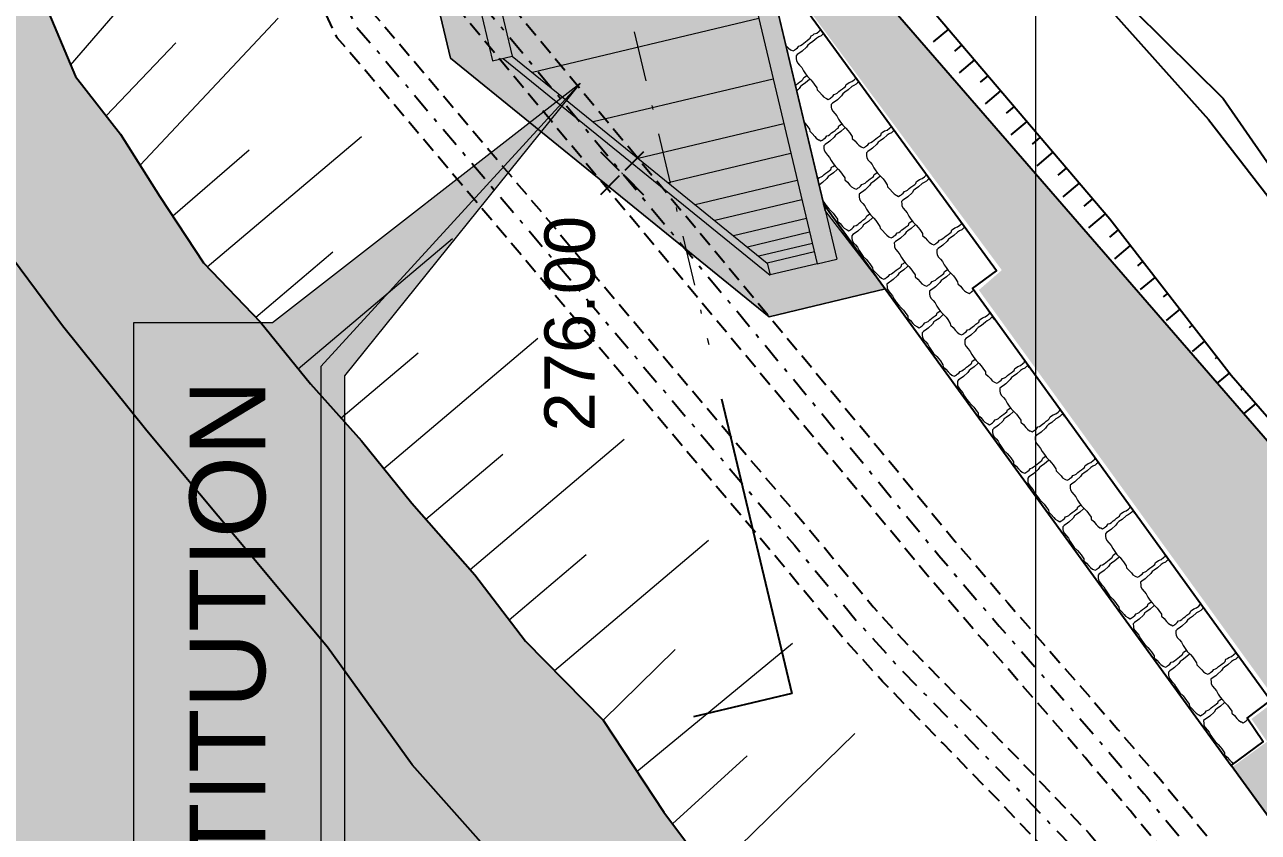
# Model space of a CAD drawing. Extents: x 62300 to 62842, y 108162 to 108787.
# Drawn here: x 62474.95 to 62505.52, y 108505.99 to 108525.99 of the extents above; entities that cross this region are included whole.
import ezdxf
from ezdxf.enums import TextEntityAlignment as Align

# ---------------------------------------------------------------- set-up
doc = ezdxf.new("R2010")
doc.units = 0
doc.header["$LTSCALE"] = 0.999985
doc.header["$MEASUREMENT"] = 0
for name, pattern in [('NASCOSTA', [9.525, 6.35, -3.175]), ('TRATTEGGIATA2', [0.375, 0.25, -0.125]), ('TRATTOPUNTO2', [0.5, 0.25, -0.125, 0, -0.125])]:
    doc.linetypes.add(name, pattern=pattern)
for name, color, linetype in [('-GZ-Bord route', 7, 'Continuous'), ('colore lago', 131, 'Continuous'), ('Conduite 1000', 170, 'Continuous'), ('coordinate', 2, 'Continuous'), ('curve livello 1m', 2, 'Continuous'), ('Limite fiume', 6, 'Continuous'), ('LIN010CO', 2, 'Continuous'), ('LIN010TR', 2, 'NASCOSTA'), ('LIN018CO', 6, 'Continuous'), ('LIN025CO', 7, 'Continuous'), ('LIN035CO', 1, 'Continuous'), ('LIN07CO', 4, 'Continuous'), ('LINCOLO-ROSSO-025', 10, 'Continuous'), ('Per+Mod Surf', 7, 'Continuous'), ('TalusHautBas', 7, 'Continuous'), ('TEXT035', 1, 'Continuous'), ('TEXT050', 3, 'Continuous'), ('TRATTCOLO-32', 255, 'Continuous')]:
    doc.layers.add(name, color=color, linetype=linetype)
doc.layers.add('0_Hatch', color=2, linetype='Continuous', lineweight=9)
doc.layers.add('Colori bordi', color=5, linetype='Continuous', plot=False)
doc.styles.add('ARIAL', font='arial.ttf')

# ---------------------------------------------------------------- blocks, each defined once
blk = doc.blocks.new('quote')
at = {"layer": 'LIN018CO'}
for p, q in [((0.0007, 0.0007), (-0.0007, -0.0007)), ((0.0007, -0.0007), (-0.0007, 0.0007))]:
    blk.add_line(p, q, dxfattribs=at)
at = {"layer": 'LIN035CO'}
for p, q in [((-0.0133, 0.0133), (-0.1061, 0.1061)), ((0.1061, 0.1061), (0.0133, 0.0133)), ((-0.0133, -0.0133), (-0.1061, -0.1061)), ((0.1061, -0.1061), (0.0133, -0.0133))]:
    blk.add_line(p, q, dxfattribs=at)
at = {"layer": 'TEXT035', "style": 'ARIAL'}
blk.add_attdef('VALORE', text='', height=0.25, dxfattribs=at).set_placement((0, 0.3299), align=Align.CENTER)
blk = doc.blocks.new('SEZ2')
at = {"layer": 'LIN07CO'}
for p, q in [((0, 0), (0, -1.5)), ((0, -1.5), (-0.5, -1.5))]:
    blk.add_line(p, q, dxfattribs=at)
at = {"layer": 'TEXT050', "style": 'ARIAL'}
blk.add_attdef('NOME_SEZIONE', text='', height=0.4, dxfattribs=at).set_placement((-0.25, -1.162), align=Align.MIDDLE)
blk = doc.blocks.new('CONTORNO')
at = {"layer": 'Colori bordi', "lineweight": 0, "ltscale": 2, "flags": 128}
blk.add_lwpolyline([(18.407, -96.98), (19.153, -100.108), (27.051, -106.511), (29.932, -105.824), (28.44, -103.877), (26.165, -94.334)], dxfattribs=at)

msp = doc.modelspace()

# ---------------------------------------------------------------- hatches: boundary and pattern name
at = {"layer": '0_Hatch'}
h = msp.add_hatch(color=23, dxfattribs=at)
h.dxf.hatch_style = 1
h.paths.add_polyline_path([(62483.297, 108515.684), (62482.032, 108517.097), (62480.797, 108518.624), (62479.381, 108520.094), (62478.303, 108521.736), (62477.321, 108523.279), (62476.207, 108524.706), (62475.417, 108526.585), (62474.691, 108527.672), (62474.199, 108528.908), (62472.861, 108530.056), (62471.982, 108530.92), (62470.881, 108534.491), (62470.759, 108537.242), (62470.68, 108538.889), (62471.308, 108540.459), (62471.782, 108541.391), (62472.496, 108542.964), (62471.397, 108544.28), (62471.521, 108544.381), (62471.307, 108544.63), (62468.158, 108548.302), (62467.459, 108547.562), (62466.818, 108546.48), (62466.033, 108544.564), (62465.943, 108542.034), (62464.463, 108541.58), (62464.922, 108540.056), (62465.635, 108538.368), (62466.526, 108536.084), (62467.294, 108533.586), (62467.904, 108531.734), (62468.335, 108529.356), (62469.135, 108527.456), (62470.188, 108525.91), (62471.267, 108524.698), (62472.873, 108522.774), (62474.189, 108520.808), (62475.889, 108518.535), (62477.975, 108515.927), (62480.167, 108513.315), (62482.457, 108510.57), (62484.555, 108507.662), (62486.92, 108504.999), (62489.135, 108502.419), (62490.622, 108500.479), (62491.827, 108498.973), (62493.129, 108497.806), (62494.48, 108496.495), (62496.19, 108495.56), (62497.731, 108495.16), (62499.247, 108494.765), (62500.926, 108494.352), (62502.672, 108493.881), (62504.595, 108493.435), (62506.229, 108492.99), (62508.5, 108492.315), (62510.226, 108491.698), (62512.018, 108490.794), (62513.477, 108490.005), (62515.152, 108489.294), (62513.59, 108490.987), (62513.852, 108495.246), (62509.551, 108501.17), (62508.982, 108501.068), (62506.616, 108500.849), (62505.254, 108500.524), (62503.455, 108500.237), (62501.638, 108500.05), (62499.811, 108499.923), (62498.418, 108499.75), (62497.259, 108500.191), (62496.031, 108500.762), (62495.132, 108501.512), (62493.506, 108503.289), (62492.119, 108504.715), (62490.787, 108506.486), (62489.29, 108508.763), (62487.365, 108510.725), (62486.104, 108512.363), (62484.545, 108514.141)])
at = {"layer": 'colore lago', "linetype": 'Continuous', "lineweight": 0}
msp.add_hatch(color=256, dxfattribs=at).paths.add_polyline_path([(62547.915, 108426.777), (62544.897, 108437.007), (62544.493, 108444.651), (62545.356, 108452.699), (62543.608, 108459.606), (62537.06, 108468.431), (62530.397, 108473.862), (62527.61, 108478.063), (62523.513, 108483.362), (62517.305, 108489.509), (62515.162, 108489.283), (62513.477, 108490.005), (62512.018, 108490.794), (62510.226, 108491.698), (62508.5, 108492.315), (62506.793, 108492.848), (62506.229, 108492.99), (62504.595, 108493.435), (62502.672, 108493.881), (62500.915, 108494.258), (62499.247, 108494.765), (62497.742, 108495.099), (62496.19, 108495.56), (62494.48, 108496.495), (62493.129, 108497.806), (62491.827, 108498.973), (62490.622, 108500.479), (62489.135, 108502.419), (62486.92, 108504.999), (62484.555, 108507.662), (62482.457, 108510.57), (62480.167, 108513.315), (62477.975, 108515.927), (62475.889, 108518.535), (62474.189, 108520.808), (62472.873, 108522.774), (62471.267, 108524.698), (62470.188, 108525.91), (62469.135, 108527.456), (62468.335, 108529.356), (62467.904, 108531.734), (62466.526, 108536.084), (62465.635, 108538.368), (62464.922, 108540.056), (62464.463, 108541.58), (62465.943, 108542.034), (62466.033, 108544.564), (62466.818, 108546.48), (62467.459, 108547.562), (62468.158, 108548.302), (62466.582, 108550.14), (62461.323, 108555.669), (62452.234, 108564.908), (62445.975, 108571.355), (62438.597, 108578.993), (62431.968, 108586.051), (62422.759, 108596.383), (62419.614, 108600.43), (62408.579, 108615.912), (62402.883, 108625.049), (62402.43, 108624.768), (62397.589, 108621.762), (62392.271, 108618.46), (62379.582, 108610.581), (62385.62, 108600.92), (62400.115, 108577.726), (62397.691, 108576.2), (62399.555, 108573.013), (62400.542, 108570.997), (62402.182, 108566.645), (62403.779, 108562.376), (62405.518, 108558.228), (62408.196, 108552.888), (62411.192, 108547.807), (62415.156, 108541.54), (62417.677, 108537.481), (62418.985, 108535.375), (62423.804, 108527.74), (62427.401, 108522.066), (62428.917, 108522.33), (62431.999, 108520.483), (62435.209, 108517.103), (62435.248, 108508.375), (62442.532, 108497.745), (62448.327, 108490.271), (62457.902, 108478.106), (62469.007, 108462.331), (62468.89, 108461.981), (62477.152, 108449.843), (62486.864, 108436.011), (62496.889, 108418.536), (62504.8, 108403.974), (62555.468, 108403.974), (62553.625, 108410.285), (62549.503, 108421.578)])
at = {"layer": 'LIN010CO', "linetype": 'Continuous', "lineweight": 0}
h = msp.add_hatch(dxfattribs=at)
h.set_pattern_fill('DOTS', color=256, scale=5, angle=-45, style=0)
h.set_pattern_definition([(225, (0, 0), (0.11048543456, -0.3314563037), [0, -0.3125])])
h.paths.add_polyline_path([(62516.382, 108503.578), (62515.501, 108504.638), (62513.262, 108507.318), (62513.187, 108507.255), (62507.737, 108513.778), (62507.543, 108513.616), (62492.516, 108530.933), (62493.514, 108526.744), (62493.894, 108527.02), (62499.167, 108519.911), (62498.597, 108519.418), (62505.963, 108509.256), (62505.354, 108508.795), (62505.742, 108508.232), (62504.878, 108507.605), (62513.852, 108495.246), (62524.201, 108493.33), (62523.716, 108493.899), (62524.257, 108494.358), (62522.852, 108496.004), (62519.224, 108500.182), (62516.063, 108503.311)])
at = {"layer": 'LIN018CO', "linetype": 'Continuous', "lineweight": 0}
msp.add_hatch(color=256, dxfattribs=at).paths.add_polyline_path([(62482.873, 108517.297), (62488.719, 108524.541), (62482.291, 108517.523), (62482.291, 108479.998), (62478.238, 108479.998), (62478.238, 108479.416), (62482.873, 108479.416)])
at = {"layer": 'LINCOLO-ROSSO-025', "linetype": 'Continuous', "lineweight": 0}
msp.add_hatch(color=256, dxfattribs=at).paths.add_polyline_path([(62469.347, 108625.982), (62463.354, 108624.554), (62482.936, 108542.4), (62482.217, 108543.261), (62485.62, 108528.981), (62484.758, 108528.288), (62485.503, 108525.16), (62493.401, 108518.757), (62496.282, 108519.444), (62494.79, 108521.391), (62492.516, 108530.934), (62491.797, 108531.794)])
at = {"layer": 'TRATTCOLO-32', "linetype": 'Continuous', "lineweight": 0}
msp.add_hatch(color=256, dxfattribs=at).paths.add_polyline_path([(62477.656, 108479.998), (62482.291, 108479.998), (62482.291, 108517.523), (62488.719, 108524.541), (62481.096, 108518.61), (62477.656, 108518.61)])

# ---------------------------------------------------------------- linework, layer by layer
at = {"layer": '-GZ-Bord route', "flags": 128}
for points in [[(62508.826, 108512.738), (62504.852, 108517.301), (62501.841, 108521.172), (62498.155, 108525.51), (62495.275, 108528.894)], [(62500.796, 108527.552), (62504.292, 108523.638), (62507.567, 108519.403)]]:
    msp.add_lwpolyline(points, dxfattribs=at)
at = {"layer": 'Colori bordi', "linetype": 'Continuous', "lineweight": 0, "flags": 128}
msp.add_lwpolyline([(62513.852, 108495.246), (62504.852, 108507.641), (62496.282, 108519.444), (62493.401, 108518.757), (62485.503, 108525.16), (62484.758, 108528.288)], dxfattribs=at)
at = {"layer": 'Conduite 1000', "linetype": 'TRATTEGGIATA2', "ltscale": 1.5, "flags": 128}
for points, elevation in [([(62462.951, 108569.266), (62468.482, 108563.313), (62474.066, 108557.787), (62475.014, 108556.513), (62475.806, 108554.754), (62477.042, 108551.158), (62484.673, 108530.139), (62485.796, 108527.96), (62486.539, 108527.03), (62496.147, 108515.461), (62498.015, 108513.188), (62499.314, 108511.67), (62499.508, 108511.447), (62501.86, 108508.75), (62502.044, 108508.532), (62503.096, 108507.296), (62503.169, 108507.21), (62506.669, 108502.962), (62510.917, 108497.796), (62515.172, 108492.623), (62520.198, 108486.553), (62525.225, 108480.482), (62530.361, 108474.313), (62535.499, 108468.144), (62540.212, 108462.497), (62544.926, 108456.851), (62565.713, 108432.084), (62567.128, 108430.36), (62568.411, 108428.898), (62569.163, 108427.961), (62570.114, 108426.834), (62570.457, 108426.45), (62575.082, 108420.662), (62582.399, 108411.97), (62582.754, 108410.872), (62581.736, 108410.542), (62581.445, 108411.441), (62574.254, 108419.984), (62569.64, 108425.759), (62569.306, 108426.133), (62568.337, 108427.281), (62567.592, 108428.209), (62566.312, 108429.667), (62564.89, 108431.401), (62544.106, 108456.164), (62539.391, 108461.812), (62534.677, 108467.459), (62529.539, 108473.629), (62524.402, 108479.799), (62519.374, 108485.87), (62514.347, 108491.942), (62510.09, 108497.117), (62505.844, 108502.281), (62502.347, 108506.525), (62502.28, 108506.604), (62501.229, 108507.839), (62501.048, 108508.052), (62498.701, 108510.744), (62498.504, 108510.971), (62497.195, 108512.501), (62495.322, 108514.78), (62485.71, 108526.354), (62484.894, 108527.375), (62483.691, 108529.709), (62476.034, 108550.802), (62474.81, 108554.36), (62474.086, 108555.967), (62473.256, 108557.084), (62467.714, 108562.568), (62462.167, 108568.537)], 279.04), ([(62463.405, 108565.574), (62465.133, 108563.791), (62469.02, 108559.793), (62472.915, 108555.789), (62473.768, 108554.683), (62474.27, 108553.501), (62475.053, 108551.212), (62475.959, 108548.424), (62476.864, 108545.64), (62482.403, 108528.776), (62483.598, 108526.257), (62484.158, 108525.609), (62494.437, 108513.44), (62495.976, 108511.575), (62496.99, 108510.456), (62498.469, 108508.942), (62499.969, 108507.403), (62500.142, 108507.214), (62501.341, 108505.952), (62503.051, 108503.871), (62504.767, 108501.782), (62509.889, 108495.622), (62515.014, 108489.461), (62518.195, 108485.622), (62525.264, 108477.098), (62530.391, 108470.978), (62534.032, 108466.633), (62535.529, 108464.845), (62535.642, 108464.708), (62536.737, 108463.404), (62545.242, 108453.253), (62545.418, 108453.044), (62561.204, 108434.247), (62563.166, 108431.887), (62565.561, 108428.98), (62566.396, 108428.011), (62567.418, 108426.731), (62568.805, 108425.067), (62572.623, 108420.422), (62576.608, 108415.646), (62580.658, 108410.792), (62581.152, 108409.337), (62580.139, 108408.993), (62579.709, 108410.26), (62575.787, 108414.96), (62571.799, 108419.739), (62567.981, 108424.384), (62566.589, 108426.054), (62565.572, 108427.328), (62564.743, 108428.291), (62562.342, 108431.205), (62560.383, 108433.561), (62544.599, 108452.356), (62544.422, 108452.566), (62535.917, 108462.716), (62534.82, 108464.023), (62534.706, 108464.161), (62533.211, 108465.946), (62529.571, 108470.291), (62524.442, 108476.413), (62517.372, 108484.939), (62514.19, 108488.777), (62509.066, 108494.938), (62503.943, 108501.1), (62502.224, 108503.191), (62500.538, 108505.243), (62499.359, 108506.485), (62499.192, 108506.668), (62497.703, 108508.194), (62496.211, 108509.723), (62495.167, 108510.875), (62493.616, 108512.754), (62483.344, 108524.914), (62482.694, 108525.668), (62481.407, 108528.378), (62475.846, 108545.308), (62474.941, 108548.093), (62474.037, 108550.874), (62473.27, 108553.119), (62472.836, 108554.139), (62472.105, 108555.087), (62468.252, 108559.048), (62464.365, 108563.045), (62462.637, 108564.829)], 277.833)]:
    msp.add_lwpolyline(points, close=True, dxfattribs=dict(at, elevation=elevation))
at = {"layer": 'Conduite 1000', "linetype": 'TRATTOPUNTO2', "ltscale": 2, "flags": 128}
for points, elevation in [([(62462.559, 108568.901), (62468.098, 108562.94), (62473.661, 108557.435), (62474.55, 108556.24), (62475.308, 108554.557), (62476.538, 108550.98), (62484.182, 108529.924), (62485.345, 108527.667), (62486.124, 108526.692), (62495.734, 108515.121), (62497.605, 108512.844), (62498.909, 108511.32), (62499.105, 108511.096), (62501.454, 108508.401), (62501.636, 108508.186), (62502.688, 108506.95), (62502.758, 108506.868), (62506.256, 108502.622), (62510.504, 108497.456), (62514.759, 108492.282), (62519.786, 108486.211), (62524.813, 108480.14), (62529.95, 108473.971), (62535.088, 108467.802), (62539.801, 108462.154), (62544.516, 108456.507), (62565.301, 108431.742), (62566.72, 108430.013), (62568.001, 108428.553), (62568.75, 108427.621), (62569.71, 108426.484), (62570.049, 108426.105), (62574.668, 108420.323), (62581.922, 108411.705), (62582.245, 108410.707)], 279.04), ([(62463.021, 108565.201), (62464.749, 108563.418), (62468.636, 108559.42), (62472.51, 108555.438), (62473.302, 108554.411), (62473.77, 108553.31), (62474.545, 108551.043), (62475.45, 108548.258), (62476.355, 108545.474), (62481.905, 108528.577), (62483.146, 108525.962), (62483.751, 108525.261), (62494.026, 108513.097), (62495.571, 108511.225), (62496.601, 108510.09), (62498.086, 108508.568), (62499.58, 108507.036), (62499.751, 108506.85), (62500.939, 108505.597), (62502.637, 108503.531), (62504.355, 108501.441), (62509.478, 108495.28), (62514.602, 108489.119), (62517.784, 108485.281), (62524.853, 108476.755), (62529.981, 108470.634), (62533.622, 108466.289), (62535.117, 108464.503), (62535.231, 108464.366), (62536.327, 108463.06), (62544.832, 108452.909), (62545.008, 108452.7), (62560.794, 108433.904), (62562.754, 108431.546), (62565.152, 108428.636), (62565.984, 108427.67), (62567.003, 108426.392), (62568.393, 108424.725), (62572.211, 108420.08), (62576.198, 108415.303), (62580.184, 108410.526), (62580.646, 108409.165)], 277.833)]:
    msp.add_lwpolyline(points, dxfattribs=dict(at, elevation=elevation))
at = {"layer": 'coordinate', "linetype": 'Continuous', "lineweight": 0}
msp.add_line((62500, 108694.377), (62500, 108403.974), dxfattribs=at)
at = {"layer": 'curve livello 1m', "linetype": 'Continuous', "lineweight": 0, "flags": 128}
for points in [[(62476.087, 108524.991), (62479.356, 108528.774)], [(62477.812, 108522.508), (62481.234, 108526.153)], [(62476.968, 108523.731), (62478.695, 108525.539)], [(62479.477, 108519.994), (62483.297, 108523.221)], [(62478.62, 108521.254), (62480.512, 108522.888)], [(62481.732, 108517.468), (62485.552, 108520.695)], [(62480.677, 108518.748), (62482.587, 108520.362)], [(62483.852, 108514.997), (62487.672, 108518.223)], [(62482.79, 108516.249), (62484.7, 108517.863)], [(62485.989, 108512.494), (62489.809, 108515.721)], [(62484.893, 108513.743), (62486.803, 108515.357)], [(62488.081, 108509.995), (62491.901, 108513.222)], [(62486.958, 108511.254), (62488.868, 108512.867)], [(62490.125, 108507.494), (62493.981, 108510.676)], [(62489.29, 108508.763), (62491.075, 108510.514)], [(62491.946, 108504.946), (62495.523, 108508.439)], [(62491.003, 108506.2), (62492.855, 108507.879)]]:
    msp.add_lwpolyline(points, dxfattribs=at)
at = {"layer": 'Limite fiume', "linetype": 'Continuous'}
msp.add_line((62494.752, 108521.551), (62504.852, 108507.641), dxfattribs=at)
at = {"layer": 'Limite fiume', "linetype": 'Continuous', "flags": 128}
msp.add_lwpolyline([(62504.852, 108507.641), (62505.646, 108508.229), (62505.251, 108508.812), (62505.83, 108509.251), (62498.441, 108519.457), (62499.034, 108519.89), (62493.887, 108526.95), (62493.528, 108526.685), (62492.516, 108530.933), (62507.543, 108513.616), (62507.737, 108513.778), (62513.187, 108507.255), (62513.262, 108507.318), (62516.382, 108503.578), (62516.063, 108503.311), (62524.255, 108494.36), (62523.716, 108493.899), (62524.201, 108493.33), (62513.852, 108495.246)], close=True, dxfattribs=at)
at = {"layer": 'LIN010CO', "linetype": 'Continuous', "lineweight": 0}
for p, q in [((62493.144, 108526.14), (62487.532, 108524.803)), ((62487.034, 108525.207), (62493.355, 108520.082)), ((62493.501, 108524.643), (62489.041, 108523.58)), ((62493.765, 108523.536), (62490.156, 108522.676)), ((62493.941, 108522.797), (62490.901, 108522.072)), ((62494.099, 108522.134), (62491.568, 108521.531)), ((62494.214, 108521.65), (62492.055, 108521.136)), ((62494.324, 108521.192), (62492.517, 108520.762)), ((62494.405, 108520.849), (62492.862, 108520.481)), ((62494.472, 108520.571), (62493.142, 108520.254)), ((62494.522, 108520.361), (62493.355, 108520.082)), ((62493.355, 108520.082), (62493.424, 108519.791))]:
    msp.add_line(p, q, dxfattribs=at)
at = {"layer": 'LIN010CO', "linetype": 'Continuous', "lineweight": 0, "flags": 128}
for points in [[(62493.817, 108525.475), (62493.841, 108525.447), (62493.879, 108525.404), (62493.934, 108525.367), (62493.934, 108525.367), (62493.952, 108525.36), (62493.993, 108525.34), (62494.026, 108525.358), (62494.047, 108525.373), (62494.067, 108525.389), (62494.105, 108525.417), (62494.137, 108525.461), (62494.18, 108525.474), (62494.216, 108525.495), (62494.259, 108525.534), (62494.3, 108525.565), (62494.346, 108525.6), (62494.392, 108525.635), (62494.421, 108525.657), (62494.439, 108525.71), (62494.48, 108525.734), (62494.513, 108525.759), (62494.58, 108525.783), (62494.638, 108525.828), (62494.677, 108525.863), (62494.677, 108525.867)], [(62494.754, 108525.762), (62494.741, 108525.765), (62494.72, 108525.749), (62494.686, 108525.717), (62494.629, 108525.687), (62494.58, 108525.657), (62494.487, 108525.573), (62494.405, 108525.517), (62494.359, 108525.483), (62494.326, 108525.431), (62494.219, 108525.331), (62494.185, 108525.305), (62494.099, 108525.247), (62494.069, 108525.217), (62494.07, 108525.146), (62494.076, 108525.105), (62494.105, 108525.048), (62494.157, 108524.989), (62494.208, 108524.93), (62494.249, 108524.85), (62494.298, 108524.776), (62494.352, 108524.705), (62494.43, 108524.627), (62494.479, 108524.572), (62494.52, 108524.518), (62494.585, 108524.423), (62494.589, 108524.374), (62494.652, 108524.317), (62494.713, 108524.246), (62494.752, 108524.203), (62494.806, 108524.166), (62494.806, 108524.166), (62494.824, 108524.159), (62494.866, 108524.139), (62494.898, 108524.157), (62494.919, 108524.172), (62494.939, 108524.188), (62494.977, 108524.216), (62495.009, 108524.26), (62495.052, 108524.273), (62495.088, 108524.294), (62495.131, 108524.333), (62495.172, 108524.364), (62495.218, 108524.399), (62495.264, 108524.434), (62495.293, 108524.456), (62495.311, 108524.509), (62495.352, 108524.533), (62495.385, 108524.558), (62495.452, 108524.582), (62495.51, 108524.626), (62495.549, 108524.662), (62495.55, 108524.67)], [(62494.053, 108524.486), (62494.077, 108524.508), (62494.118, 108524.539), (62494.164, 108524.574), (62494.21, 108524.609), (62494.239, 108524.631), (62494.257, 108524.684), (62494.298, 108524.708), (62494.331, 108524.733)], [(62494.416, 108524.642), (62494.398, 108524.631), (62494.305, 108524.547), (62494.223, 108524.491), (62494.177, 108524.457), (62494.144, 108524.405), (62494.085, 108524.35)], [(62495.63, 108524.56), (62495.613, 108524.564), (62495.592, 108524.548), (62495.558, 108524.515), (62495.501, 108524.486), (62495.452, 108524.456), (62495.359, 108524.372), (62495.277, 108524.316), (62495.231, 108524.281), (62495.198, 108524.23), (62495.091, 108524.13), (62495.058, 108524.104), (62494.971, 108524.046), (62494.941, 108524.016), (62494.942, 108523.945), (62494.948, 108523.904), (62494.977, 108523.847), (62495.029, 108523.788), (62495.08, 108523.729), (62495.121, 108523.649), (62495.17, 108523.575), (62495.224, 108523.504), (62495.302, 108523.426), (62495.351, 108523.371), (62495.392, 108523.317), (62495.457, 108523.222), (62495.461, 108523.173), (62495.524, 108523.116), (62495.585, 108523.045), (62495.624, 108523.002), (62495.678, 108522.965), (62495.678, 108522.965), (62495.696, 108522.958), (62495.738, 108522.938), (62495.77, 108522.956), (62495.791, 108522.971), (62495.811, 108522.987), (62495.849, 108523.015), (62495.881, 108523.059), (62495.924, 108523.072), (62495.96, 108523.093), (62496.003, 108523.132), (62496.044, 108523.163), (62496.09, 108523.198), (62496.136, 108523.232), (62496.165, 108523.255), (62496.184, 108523.308), (62496.224, 108523.332), (62496.257, 108523.357), (62496.324, 108523.381), (62496.382, 108523.425), (62496.421, 108523.461), (62496.422, 108523.473)], [(62494.269, 108523.578), (62494.297, 108523.546), (62494.338, 108523.492), (62494.403, 108523.398), (62494.407, 108523.349), (62494.47, 108523.291), (62494.531, 108523.22), (62494.569, 108523.177), (62494.624, 108523.14), (62494.624, 108523.14), (62494.642, 108523.134), (62494.683, 108523.113), (62494.716, 108523.131), (62494.737, 108523.146), (62494.757, 108523.162), (62494.795, 108523.19), (62494.827, 108523.234), (62494.87, 108523.247), (62494.906, 108523.268), (62494.949, 108523.307), (62494.99, 108523.338), (62495.036, 108523.373), (62495.082, 108523.408), (62495.111, 108523.43), (62495.129, 108523.483), (62495.17, 108523.507), (62495.203, 108523.532)], [(62495.288, 108523.441), (62495.27, 108523.43), (62495.177, 108523.346), (62495.095, 108523.29), (62495.049, 108523.256), (62495.016, 108523.204), (62494.909, 108523.104), (62494.875, 108523.079), (62494.789, 108523.02), (62494.759, 108522.99), (62494.76, 108522.92), (62494.766, 108522.878), (62494.795, 108522.822), (62494.847, 108522.762), (62494.898, 108522.703), (62494.939, 108522.623), (62494.988, 108522.549), (62495.042, 108522.478), (62495.12, 108522.4), (62495.169, 108522.345), (62495.21, 108522.291), (62495.275, 108522.197), (62495.279, 108522.147), (62495.342, 108522.09), (62495.403, 108522.019), (62495.442, 108521.976), (62495.496, 108521.939), (62495.496, 108521.939), (62495.514, 108521.932), (62495.556, 108521.912), (62495.588, 108521.93), (62495.609, 108521.945), (62495.629, 108521.961), (62495.667, 108521.989), (62495.699, 108522.033), (62495.742, 108522.046), (62495.778, 108522.067), (62495.821, 108522.106), (62495.862, 108522.137), (62495.908, 108522.172), (62495.954, 108522.207), (62495.983, 108522.229), (62496.001, 108522.282), (62496.042, 108522.306), (62496.075, 108522.331)], [(62496.506, 108523.358), (62496.485, 108523.363), (62496.464, 108523.347), (62496.43, 108523.314), (62496.373, 108523.285), (62496.324, 108523.255), (62496.231, 108523.171), (62496.149, 108523.115), (62496.103, 108523.08), (62496.07, 108523.029), (62495.963, 108522.929), (62495.93, 108522.903), (62495.843, 108522.845), (62495.813, 108522.815), (62495.814, 108522.744), (62495.82, 108522.703), (62495.849, 108522.646), (62495.901, 108522.587), (62495.952, 108522.528), (62495.993, 108522.448), (62496.042, 108522.374), (62496.096, 108522.303), (62496.175, 108522.225), (62496.223, 108522.17), (62496.264, 108522.116), (62496.329, 108522.021), (62496.333, 108521.972), (62496.396, 108521.915), (62496.457, 108521.843), (62496.496, 108521.801), (62496.55, 108521.764), (62496.55, 108521.764), (62496.568, 108521.757), (62496.61, 108521.737), (62496.642, 108521.755), (62496.663, 108521.77), (62496.683, 108521.786), (62496.721, 108521.814), (62496.753, 108521.858), (62496.796, 108521.871), (62496.832, 108521.892), (62496.875, 108521.931), (62496.916, 108521.962), (62496.962, 108521.997), (62497.008, 108522.031), (62497.037, 108522.053), (62497.056, 108522.107), (62497.096, 108522.131), (62497.129, 108522.156), (62497.196, 108522.18), (62497.254, 108522.224), (62497.293, 108522.26), (62497.295, 108522.276)], [(62494.607, 108522.16), (62494.613, 108522.165), (62494.645, 108522.209), (62494.688, 108522.221), (62494.724, 108522.242), (62494.767, 108522.281), (62494.808, 108522.312), (62494.854, 108522.347), (62494.9, 108522.382), (62494.929, 108522.404), (62494.947, 108522.457), (62494.988, 108522.481), (62495.021, 108522.506)], [(62495.106, 108522.415), (62495.088, 108522.404), (62494.995, 108522.32), (62494.913, 108522.264), (62494.867, 108522.23), (62494.834, 108522.178), (62494.727, 108522.078), (62494.693, 108522.053), (62494.641, 108522.017)], [(62496.16, 108522.24), (62496.142, 108522.229), (62496.049, 108522.145), (62495.967, 108522.089), (62495.921, 108522.055), (62495.888, 108522.003), (62495.781, 108521.903), (62495.748, 108521.878), (62495.661, 108521.819), (62495.631, 108521.789), (62495.632, 108521.718), (62495.638, 108521.677), (62495.667, 108521.621), (62495.719, 108521.561), (62495.77, 108521.502), (62495.811, 108521.422), (62495.86, 108521.348), (62495.914, 108521.277), (62495.993, 108521.199), (62496.041, 108521.144), (62496.082, 108521.09), (62496.147, 108520.995), (62496.151, 108520.946), (62496.214, 108520.889), (62496.275, 108520.818), (62496.314, 108520.775), (62496.368, 108520.738), (62496.368, 108520.738), (62496.386, 108520.731), (62496.428, 108520.711), (62496.46, 108520.729), (62496.481, 108520.744), (62496.501, 108520.76), (62496.539, 108520.788), (62496.571, 108520.832), (62496.614, 108520.845), (62496.65, 108520.866), (62496.693, 108520.905), (62496.734, 108520.936), (62496.78, 108520.971), (62496.826, 108521.006), (62496.855, 108521.028), (62496.874, 108521.081), (62496.914, 108521.105), (62496.947, 108521.13)], [(62497.383, 108522.156), (62497.357, 108522.162), (62497.336, 108522.146), (62497.302, 108522.113), (62497.245, 108522.084), (62497.197, 108522.054), (62497.103, 108521.97), (62497.021, 108521.914), (62496.975, 108521.879), (62496.942, 108521.828), (62496.835, 108521.728), (62496.802, 108521.702), (62496.715, 108521.644), (62496.685, 108521.614), (62496.686, 108521.543), (62496.692, 108521.502), (62496.721, 108521.445), (62496.773, 108521.386), (62496.824, 108521.327), (62496.865, 108521.247), (62496.914, 108521.173), (62496.968, 108521.102), (62497.047, 108521.024), (62497.095, 108520.969), (62497.136, 108520.915), (62497.201, 108520.82), (62497.205, 108520.771), (62497.268, 108520.714), (62497.329, 108520.642), (62497.368, 108520.6), (62497.422, 108520.563), (62497.422, 108520.563), (62497.44, 108520.556), (62497.482, 108520.536), (62497.514, 108520.554), (62497.535, 108520.569), (62497.556, 108520.585), (62497.593, 108520.613), (62497.625, 108520.657), (62497.668, 108520.67), (62497.704, 108520.691), (62497.747, 108520.73), (62497.788, 108520.761), (62497.834, 108520.796), (62497.88, 108520.83), (62497.909, 108520.852), (62497.928, 108520.906), (62497.968, 108520.93), (62498.001, 108520.955), (62498.068, 108520.979), (62498.126, 108521.023), (62498.165, 108521.059), (62498.168, 108521.079)], [(62494.727, 108521.655), (62494.757, 108521.597), (62494.806, 108521.523), (62494.86, 108521.452), (62494.938, 108521.374), (62494.987, 108521.319), (62495.028, 108521.265), (62495.093, 108521.171), (62495.097, 108521.122), (62495.16, 108521.064), (62495.221, 108520.993), (62495.26, 108520.95), (62495.314, 108520.913), (62495.314, 108520.913), (62495.332, 108520.907), (62495.373, 108520.886), (62495.406, 108520.904), (62495.427, 108520.92), (62495.447, 108520.935), (62495.485, 108520.964), (62495.517, 108521.008), (62495.56, 108521.02), (62495.596, 108521.041), (62495.639, 108521.08), (62495.68, 108521.111), (62495.726, 108521.146), (62495.772, 108521.181), (62495.801, 108521.203), (62495.819, 108521.256), (62495.86, 108521.28), (62495.893, 108521.305)], [(62495.978, 108521.214), (62495.96, 108521.203), (62495.867, 108521.119), (62495.785, 108521.063), (62495.739, 108521.029), (62495.706, 108520.977), (62495.599, 108520.877), (62495.565, 108520.852), (62495.479, 108520.793), (62495.449, 108520.764), (62495.45, 108520.693), (62495.456, 108520.651), (62495.485, 108520.595), (62495.537, 108520.535), (62495.588, 108520.476), (62495.629, 108520.396), (62495.678, 108520.322), (62495.732, 108520.251), (62495.81, 108520.173), (62495.859, 108520.118), (62495.9, 108520.064), (62495.965, 108519.97), (62495.969, 108519.921), (62496.032, 108519.863), (62496.093, 108519.792), (62496.132, 108519.749), (62496.186, 108519.712), (62496.186, 108519.712), (62496.204, 108519.706), (62496.246, 108519.685), (62496.278, 108519.703), (62496.299, 108519.718), (62496.319, 108519.734), (62496.357, 108519.763), (62496.389, 108519.806), (62496.432, 108519.819), (62496.468, 108519.84), (62496.511, 108519.879), (62496.552, 108519.91), (62496.598, 108519.945), (62496.644, 108519.98), (62496.673, 108520.002), (62496.691, 108520.055), (62496.732, 108520.079), (62496.765, 108520.104)], [(62497.032, 108521.039), (62497.014, 108521.028), (62496.921, 108520.944), (62496.839, 108520.888), (62496.793, 108520.854), (62496.76, 108520.802), (62496.653, 108520.702), (62496.62, 108520.677), (62496.533, 108520.618), (62496.503, 108520.588), (62496.504, 108520.517), (62496.51, 108520.476), (62496.539, 108520.42), (62496.591, 108520.36), (62496.642, 108520.301), (62496.683, 108520.221), (62496.732, 108520.147), (62496.786, 108520.076), (62496.865, 108519.998), (62496.913, 108519.943), (62496.954, 108519.889), (62497.019, 108519.794), (62497.023, 108519.745), (62497.086, 108519.688), (62497.147, 108519.617), (62497.186, 108519.574), (62497.24, 108519.537), (62497.24, 108519.537), (62497.258, 108519.53), (62497.3, 108519.51), (62497.332, 108519.528), (62497.353, 108519.543), (62497.373, 108519.559), (62497.411, 108519.587), (62497.443, 108519.631), (62497.486, 108519.644), (62497.522, 108519.665), (62497.565, 108519.704), (62497.606, 108519.735), (62497.652, 108519.77), (62497.698, 108519.805), (62497.727, 108519.827), (62497.746, 108519.88), (62497.786, 108519.904), (62497.819, 108519.929)], [(62498.259, 108520.954), (62498.229, 108520.961), (62498.208, 108520.945), (62498.174, 108520.912), (62498.117, 108520.883), (62498.069, 108520.853), (62497.975, 108520.769), (62497.893, 108520.713), (62497.847, 108520.678), (62497.814, 108520.627), (62497.707, 108520.527), (62497.674, 108520.501), (62497.587, 108520.443), (62497.557, 108520.413), (62497.559, 108520.342), (62497.564, 108520.301), (62497.593, 108520.244), (62497.645, 108520.185), (62497.696, 108520.126), (62497.737, 108520.046), (62497.787, 108519.972), (62497.84, 108519.901), (62497.919, 108519.823), (62497.967, 108519.768), (62498.008, 108519.714), (62498.073, 108519.619), (62498.077, 108519.57), (62498.14, 108519.513), (62498.201, 108519.441), (62498.24, 108519.399), (62498.294, 108519.362), (62498.294, 108519.362), (62498.312, 108519.355), (62498.354, 108519.335), (62498.386, 108519.352), (62498.407, 108519.368), (62498.428, 108519.384), (62498.465, 108519.412), (62498.469, 108519.418)], [(62496.85, 108520.013), (62496.832, 108520.002), (62496.739, 108519.918), (62496.657, 108519.862), (62496.611, 108519.828), (62496.578, 108519.776), (62496.471, 108519.676), (62496.438, 108519.651), (62496.351, 108519.592), (62496.321, 108519.563), (62496.322, 108519.492), (62496.328, 108519.45), (62496.357, 108519.394), (62496.409, 108519.334), (62496.46, 108519.275), (62496.501, 108519.195), (62496.55, 108519.121), (62496.604, 108519.05), (62496.683, 108518.972), (62496.731, 108518.917), (62496.772, 108518.863), (62496.837, 108518.769), (62496.841, 108518.72), (62496.904, 108518.662), (62496.965, 108518.591), (62497.004, 108518.548), (62497.058, 108518.511), (62497.058, 108518.511), (62497.076, 108518.505), (62497.118, 108518.484), (62497.15, 108518.502), (62497.171, 108518.517), (62497.191, 108518.533), (62497.229, 108518.562), (62497.261, 108518.605), (62497.304, 108518.618), (62497.34, 108518.639), (62497.383, 108518.678), (62497.424, 108518.709), (62497.47, 108518.744), (62497.516, 108518.779), (62497.545, 108518.801), (62497.564, 108518.854), (62497.604, 108518.878), (62497.637, 108518.903)], [(62497.904, 108519.838), (62497.887, 108519.827), (62497.793, 108519.743), (62497.711, 108519.687), (62497.665, 108519.653), (62497.632, 108519.601), (62497.525, 108519.501), (62497.492, 108519.476), (62497.405, 108519.417), (62497.375, 108519.387), (62497.377, 108519.316), (62497.382, 108519.275), (62497.411, 108519.219), (62497.463, 108519.159), (62497.514, 108519.1), (62497.555, 108519.02), (62497.604, 108518.946), (62497.658, 108518.875), (62497.737, 108518.797), (62497.785, 108518.742), (62497.826, 108518.688), (62497.891, 108518.593), (62497.895, 108518.544), (62497.958, 108518.487), (62498.019, 108518.416), (62498.058, 108518.373), (62498.112, 108518.336), (62498.112, 108518.336), (62498.13, 108518.329), (62498.172, 108518.309), (62498.204, 108518.327), (62498.225, 108518.342), (62498.246, 108518.358), (62498.283, 108518.386), (62498.315, 108518.43), (62498.358, 108518.443), (62498.394, 108518.464), (62498.437, 108518.503), (62498.478, 108518.534), (62498.524, 108518.569), (62498.57, 108518.604), (62498.599, 108518.626), (62498.618, 108518.679), (62498.658, 108518.703), (62498.691, 108518.728), (62498.758, 108518.752), (62498.816, 108518.797), (62498.855, 108518.832), (62498.859, 108518.861), (62498.859, 108518.879)], [(62497.722, 108518.812), (62497.704, 108518.801), (62497.611, 108518.717), (62497.529, 108518.661), (62497.483, 108518.627), (62497.45, 108518.575), (62497.343, 108518.475), (62497.31, 108518.45), (62497.223, 108518.391), (62497.193, 108518.362), (62497.194, 108518.291), (62497.2, 108518.249), (62497.229, 108518.193), (62497.281, 108518.133), (62497.332, 108518.074), (62497.373, 108517.994), (62497.422, 108517.92), (62497.476, 108517.849), (62497.555, 108517.771), (62497.603, 108517.716), (62497.644, 108517.662), (62497.709, 108517.568), (62497.713, 108517.519), (62497.776, 108517.461), (62497.837, 108517.39), (62497.876, 108517.347), (62497.93, 108517.31), (62497.93, 108517.31), (62497.948, 108517.304), (62497.99, 108517.283), (62498.022, 108517.301), (62498.043, 108517.316), (62498.063, 108517.332), (62498.101, 108517.361), (62498.133, 108517.404), (62498.176, 108517.417), (62498.212, 108517.438), (62498.255, 108517.477), (62498.296, 108517.508), (62498.342, 108517.543), (62498.388, 108517.578), (62498.417, 108517.6), (62498.436, 108517.653), (62498.476, 108517.677), (62498.509, 108517.702)], [(62499.022, 108518.655), (62498.977, 108518.7), (62498.958, 108518.725), (62498.919, 108518.734), (62498.898, 108518.718), (62498.864, 108518.686), (62498.807, 108518.656), (62498.759, 108518.626), (62498.665, 108518.542), (62498.583, 108518.486), (62498.537, 108518.452), (62498.504, 108518.4), (62498.397, 108518.3), (62498.364, 108518.274), (62498.277, 108518.216), (62498.247, 108518.186), (62498.249, 108518.115), (62498.254, 108518.074), (62498.283, 108518.018), (62498.335, 108517.958), (62498.386, 108517.899), (62498.427, 108517.819), (62498.477, 108517.745), (62498.53, 108517.674), (62498.609, 108517.596), (62498.657, 108517.541), (62498.698, 108517.487), (62498.763, 108517.392), (62498.767, 108517.343), (62498.83, 108517.286), (62498.891, 108517.215), (62498.93, 108517.172), (62498.984, 108517.135), (62498.984, 108517.135), (62499.002, 108517.128), (62499.044, 108517.108), (62499.076, 108517.126), (62499.097, 108517.141), (62499.118, 108517.157), (62499.155, 108517.185), (62499.187, 108517.229), (62499.23, 108517.242), (62499.266, 108517.263), (62499.309, 108517.302), (62499.35, 108517.333), (62499.396, 108517.368), (62499.442, 108517.403), (62499.471, 108517.425), (62499.49, 108517.478), (62499.53, 108517.502), (62499.564, 108517.527), (62499.63, 108517.551), (62499.688, 108517.595), (62499.727, 108517.631), (62499.731, 108517.66), (62499.731, 108517.675)], [(62498.594, 108517.611), (62498.577, 108517.6), (62498.483, 108517.516), (62498.401, 108517.46), (62498.355, 108517.426), (62498.322, 108517.374), (62498.215, 108517.274), (62498.182, 108517.249), (62498.095, 108517.19), (62498.065, 108517.16), (62498.067, 108517.09), (62498.072, 108517.048), (62498.101, 108516.992), (62498.153, 108516.932), (62498.204, 108516.873), (62498.245, 108516.793), (62498.294, 108516.719), (62498.348, 108516.648), (62498.427, 108516.57), (62498.475, 108516.515), (62498.516, 108516.461), (62498.581, 108516.367), (62498.585, 108516.318), (62498.648, 108516.26), (62498.709, 108516.189), (62498.748, 108516.146), (62498.802, 108516.109), (62498.802, 108516.109), (62498.82, 108516.103), (62498.862, 108516.082), (62498.894, 108516.1), (62498.915, 108516.115), (62498.936, 108516.131), (62498.973, 108516.159), (62499.005, 108516.203), (62499.048, 108516.216), (62499.084, 108516.237), (62499.127, 108516.276), (62499.168, 108516.307), (62499.214, 108516.342), (62499.26, 108516.377), (62499.289, 108516.399), (62499.308, 108516.452), (62499.348, 108516.476), (62499.381, 108516.501)], [(62499.884, 108517.463), (62499.849, 108517.499), (62499.83, 108517.523), (62499.791, 108517.533), (62499.77, 108517.517), (62499.736, 108517.485), (62499.68, 108517.455), (62499.631, 108517.425), (62499.537, 108517.341), (62499.455, 108517.285), (62499.409, 108517.251), (62499.376, 108517.199), (62499.269, 108517.099), (62499.236, 108517.073), (62499.149, 108517.015), (62499.119, 108516.985), (62499.121, 108516.914), (62499.126, 108516.873), (62499.155, 108516.816), (62499.207, 108516.757), (62499.258, 108516.698), (62499.299, 108516.618), (62499.349, 108516.544), (62499.402, 108516.473), (62499.481, 108516.395), (62499.529, 108516.34), (62499.57, 108516.286), (62499.635, 108516.191), (62499.639, 108516.142), (62499.702, 108516.085), (62499.763, 108516.014), (62499.802, 108515.971), (62499.856, 108515.934), (62499.856, 108515.934), (62499.874, 108515.927), (62499.916, 108515.907), (62499.948, 108515.925), (62499.969, 108515.94), (62499.99, 108515.956), (62500.027, 108515.984), (62500.059, 108516.028), (62500.102, 108516.041), (62500.138, 108516.062), (62500.181, 108516.101), (62500.223, 108516.132), (62500.268, 108516.167), (62500.314, 108516.201), (62500.343, 108516.224), (62500.362, 108516.277), (62500.402, 108516.301), (62500.436, 108516.326), (62500.502, 108516.35), (62500.56, 108516.394), (62500.599, 108516.43), (62500.603, 108516.459), (62500.603, 108516.47)], [(62499.466, 108516.41), (62499.449, 108516.399), (62499.355, 108516.315), (62499.273, 108516.259), (62499.227, 108516.225), (62499.194, 108516.173), (62499.087, 108516.073), (62499.054, 108516.048), (62498.967, 108515.989), (62498.937, 108515.959), (62498.939, 108515.889), (62498.944, 108515.847), (62498.973, 108515.791), (62499.025, 108515.731), (62499.076, 108515.672), (62499.117, 108515.592), (62499.167, 108515.518), (62499.22, 108515.447), (62499.299, 108515.369), (62499.347, 108515.314), (62499.388, 108515.26), (62499.453, 108515.166), (62499.457, 108515.117), (62499.52, 108515.059), (62499.581, 108514.988), (62499.62, 108514.945), (62499.674, 108514.908), (62499.674, 108514.908), (62499.692, 108514.902), (62499.734, 108514.881), (62499.766, 108514.899), (62499.787, 108514.914), (62499.808, 108514.93), (62499.845, 108514.958), (62499.877, 108515.002), (62499.92, 108515.015), (62499.956, 108515.036), (62499.999, 108515.075), (62500.04, 108515.106), (62500.086, 108515.141), (62500.132, 108515.176), (62500.161, 108515.198), (62500.18, 108515.251), (62500.22, 108515.275), (62500.253, 108515.3)], [(62500.747, 108516.272), (62500.721, 108516.298), (62500.703, 108516.322), (62500.663, 108516.332), (62500.642, 108516.316), (62500.608, 108516.283), (62500.552, 108516.254), (62500.503, 108516.224), (62500.409, 108516.14), (62500.327, 108516.084), (62500.281, 108516.049), (62500.248, 108515.998), (62500.141, 108515.898), (62500.108, 108515.872), (62500.021, 108515.814), (62499.991, 108515.784), (62499.993, 108515.713), (62499.998, 108515.672), (62500.027, 108515.615), (62500.079, 108515.556), (62500.13, 108515.497), (62500.171, 108515.417), (62500.221, 108515.343), (62500.274, 108515.272), (62500.353, 108515.194), (62500.401, 108515.139), (62500.442, 108515.085), (62500.507, 108514.99), (62500.511, 108514.941), (62500.574, 108514.884), (62500.635, 108514.813), (62500.674, 108514.77), (62500.728, 108514.733), (62500.728, 108514.733), (62500.746, 108514.726), (62500.788, 108514.706), (62500.82, 108514.724), (62500.841, 108514.739), (62500.862, 108514.755), (62500.899, 108514.783), (62500.931, 108514.827), (62500.974, 108514.84), (62501.01, 108514.861), (62501.053, 108514.9), (62501.095, 108514.931), (62501.14, 108514.966), (62501.186, 108515), (62501.215, 108515.023), (62501.234, 108515.076), (62501.274, 108515.1), (62501.308, 108515.125), (62501.374, 108515.149), (62501.432, 108515.193), (62501.471, 108515.229), (62501.475, 108515.258), (62501.475, 108515.266)], [(62500.338, 108515.209), (62500.321, 108515.198), (62500.227, 108515.114), (62500.145, 108515.058), (62500.099, 108515.024), (62500.066, 108514.972), (62499.959, 108514.872), (62499.926, 108514.847), (62499.839, 108514.788), (62499.809, 108514.758), (62499.811, 108514.688), (62499.816, 108514.646), (62499.845, 108514.59), (62499.897, 108514.53), (62499.948, 108514.471), (62499.989, 108514.391), (62500.039, 108514.317), (62500.092, 108514.246), (62500.171, 108514.168), (62500.219, 108514.113), (62500.26, 108514.059), (62500.325, 108513.965), (62500.329, 108513.915), (62500.392, 108513.858), (62500.453, 108513.787), (62500.492, 108513.744), (62500.546, 108513.707), (62500.546, 108513.707), (62500.564, 108513.7), (62500.606, 108513.68), (62500.638, 108513.698), (62500.659, 108513.713), (62500.68, 108513.729), (62500.717, 108513.757), (62500.749, 108513.801), (62500.792, 108513.814), (62500.828, 108513.835), (62500.871, 108513.874), (62500.913, 108513.905), (62500.958, 108513.94), (62501.004, 108513.975), (62501.033, 108513.997), (62501.052, 108514.05), (62501.092, 108514.074), (62501.125, 108514.099)], [(62501.61, 108515.08), (62501.593, 108515.096), (62501.575, 108515.121), (62501.535, 108515.131), (62501.514, 108515.115), (62501.48, 108515.082), (62501.424, 108515.053), (62501.375, 108515.023), (62501.281, 108514.939), (62501.199, 108514.883), (62501.153, 108514.848), (62501.12, 108514.797), (62501.013, 108514.697), (62500.98, 108514.671), (62500.893, 108514.613), (62500.863, 108514.583), (62500.865, 108514.512), (62500.87, 108514.471), (62500.9, 108514.414), (62500.951, 108514.355), (62501.002, 108514.296), (62501.043, 108514.216), (62501.093, 108514.142), (62501.146, 108514.071), (62501.225, 108513.993), (62501.273, 108513.938), (62501.314, 108513.884), (62501.379, 108513.789), (62501.383, 108513.74), (62501.446, 108513.683), (62501.507, 108513.611), (62501.546, 108513.569), (62501.6, 108513.532), (62501.6, 108513.532), (62501.618, 108513.525), (62501.66, 108513.505), (62501.692, 108513.523), (62501.713, 108513.538), (62501.734, 108513.554), (62501.771, 108513.582), (62501.803, 108513.626), (62501.846, 108513.639), (62501.882, 108513.66), (62501.925, 108513.699), (62501.967, 108513.73), (62502.012, 108513.765), (62502.058, 108513.799), (62502.087, 108513.821), (62502.106, 108513.875), (62502.146, 108513.899), (62502.18, 108513.924), (62502.246, 108513.948), (62502.305, 108513.992), (62502.343, 108514.028), (62502.347, 108514.057), (62502.347, 108514.061)], [(62501.21, 108514.008), (62501.193, 108513.997), (62501.099, 108513.913), (62501.017, 108513.857), (62500.971, 108513.823), (62500.938, 108513.771), (62500.831, 108513.671), (62500.798, 108513.646), (62500.711, 108513.587), (62500.681, 108513.557), (62500.683, 108513.486), (62500.688, 108513.445), (62500.717, 108513.389), (62500.769, 108513.329), (62500.82, 108513.27), (62500.861, 108513.19), (62500.911, 108513.116), (62500.964, 108513.045), (62501.043, 108512.967), (62501.091, 108512.912), (62501.132, 108512.858), (62501.197, 108512.763), (62501.201, 108512.714), (62501.264, 108512.657), (62501.325, 108512.586), (62501.364, 108512.543), (62501.418, 108512.506), (62501.418, 108512.506), (62501.436, 108512.499), (62501.478, 108512.479), (62501.51, 108512.497), (62501.531, 108512.512), (62501.552, 108512.528), (62501.589, 108512.556), (62501.621, 108512.6), (62501.664, 108512.613), (62501.7, 108512.634), (62501.743, 108512.673), (62501.785, 108512.704), (62501.83, 108512.739), (62501.876, 108512.774), (62501.905, 108512.796), (62501.924, 108512.849), (62501.964, 108512.873), (62501.997, 108512.898)], [(62502.472, 108513.889), (62502.465, 108513.895), (62502.447, 108513.92), (62502.407, 108513.93), (62502.386, 108513.914), (62502.352, 108513.881), (62502.296, 108513.852), (62502.247, 108513.822), (62502.153, 108513.738), (62502.071, 108513.682), (62502.025, 108513.647), (62501.992, 108513.596), (62501.885, 108513.496), (62501.852, 108513.47), (62501.765, 108513.412), (62501.735, 108513.382), (62501.737, 108513.311), (62501.742, 108513.27), (62501.772, 108513.213), (62501.823, 108513.154), (62501.874, 108513.095), (62501.915, 108513.015), (62501.965, 108512.941), (62502.018, 108512.87), (62502.097, 108512.792), (62502.145, 108512.737), (62502.186, 108512.683), (62502.251, 108512.588), (62502.255, 108512.539), (62502.318, 108512.482), (62502.379, 108512.41), (62502.418, 108512.368), (62502.472, 108512.331), (62502.472, 108512.331), (62502.49, 108512.324), (62502.532, 108512.304), (62502.564, 108512.321), (62502.585, 108512.337), (62502.606, 108512.353), (62502.643, 108512.381), (62502.675, 108512.425), (62502.718, 108512.438), (62502.754, 108512.459), (62502.797, 108512.498), (62502.839, 108512.529), (62502.884, 108512.564), (62502.93, 108512.598), (62502.959, 108512.62), (62502.978, 108512.674), (62503.018, 108512.698), (62503.052, 108512.723), (62503.118, 108512.747), (62503.177, 108512.791), (62503.215, 108512.827), (62503.219, 108512.856), (62503.219, 108512.857)], [(62502.082, 108512.807), (62502.065, 108512.796), (62501.971, 108512.712), (62501.889, 108512.656), (62501.843, 108512.622), (62501.81, 108512.57), (62501.703, 108512.47), (62501.67, 108512.445), (62501.583, 108512.386), (62501.553, 108512.356), (62501.555, 108512.285), (62501.56, 108512.244), (62501.59, 108512.188), (62501.641, 108512.128), (62501.692, 108512.069), (62501.733, 108511.989), (62501.783, 108511.915), (62501.836, 108511.844), (62501.915, 108511.766), (62501.963, 108511.711), (62502.004, 108511.657), (62502.069, 108511.562), (62502.073, 108511.513), (62502.136, 108511.456), (62502.197, 108511.385), (62502.236, 108511.342), (62502.29, 108511.305), (62502.29, 108511.305), (62502.308, 108511.298), (62502.35, 108511.278), (62502.382, 108511.296), (62502.403, 108511.311), (62502.424, 108511.327), (62502.461, 108511.355), (62502.493, 108511.399), (62502.536, 108511.412), (62502.572, 108511.433), (62502.615, 108511.472), (62502.657, 108511.503), (62502.702, 108511.538), (62502.748, 108511.573), (62502.777, 108511.595), (62502.796, 108511.648), (62502.836, 108511.672), (62502.869, 108511.697)], [(62503.32, 108512.718), (62503.319, 108512.719), (62503.279, 108512.729), (62503.258, 108512.713), (62503.224, 108512.68), (62503.168, 108512.651), (62503.119, 108512.621), (62503.025, 108512.537), (62502.943, 108512.481), (62502.897, 108512.446), (62502.864, 108512.395), (62502.757, 108512.295), (62502.724, 108512.269), (62502.638, 108512.211), (62502.607, 108512.181), (62502.609, 108512.11), (62502.614, 108512.069), (62502.644, 108512.012), (62502.695, 108511.953), (62502.746, 108511.894), (62502.787, 108511.814), (62502.837, 108511.74), (62502.89, 108511.669), (62502.969, 108511.591), (62503.017, 108511.536), (62503.058, 108511.482), (62503.123, 108511.387), (62503.127, 108511.338), (62503.19, 108511.281), (62503.251, 108511.209), (62503.29, 108511.167), (62503.344, 108511.129), (62503.344, 108511.129), (62503.362, 108511.123), (62503.404, 108511.103), (62503.436, 108511.12), (62503.457, 108511.136), (62503.478, 108511.152), (62503.515, 108511.18), (62503.547, 108511.224), (62503.59, 108511.237), (62503.626, 108511.258), (62503.669, 108511.297), (62503.711, 108511.328), (62503.756, 108511.363), (62503.802, 108511.397), (62503.831, 108511.419), (62503.85, 108511.473), (62503.89, 108511.497), (62503.924, 108511.522), (62503.99, 108511.546), (62504.049, 108511.59), (62504.087, 108511.626), (62504.091, 108511.653)], [(62502.954, 108511.606), (62502.937, 108511.595), (62502.843, 108511.511), (62502.761, 108511.455), (62502.715, 108511.421), (62502.682, 108511.369), (62502.575, 108511.269), (62502.542, 108511.244), (62502.455, 108511.185), (62502.425, 108511.155), (62502.427, 108511.084), (62502.432, 108511.043), (62502.462, 108510.987), (62502.513, 108510.927), (62502.564, 108510.868), (62502.605, 108510.788), (62502.655, 108510.714), (62502.708, 108510.643), (62502.787, 108510.565), (62502.835, 108510.51), (62502.876, 108510.456), (62502.941, 108510.361), (62502.945, 108510.312), (62503.008, 108510.255), (62503.069, 108510.184), (62503.108, 108510.141), (62503.162, 108510.104), (62503.162, 108510.104), (62503.18, 108510.097), (62503.222, 108510.077), (62503.254, 108510.095), (62503.275, 108510.11), (62503.296, 108510.126), (62503.333, 108510.154), (62503.365, 108510.198), (62503.408, 108510.211), (62503.444, 108510.232), (62503.487, 108510.271), (62503.529, 108510.302), (62503.574, 108510.337), (62503.62, 108510.372), (62503.649, 108510.394), (62503.668, 108510.447), (62503.708, 108510.471), (62503.741, 108510.496)], [(62504.188, 108511.519), (62504.151, 108511.528), (62504.13, 108511.512), (62504.096, 108511.479), (62504.04, 108511.45), (62503.991, 108511.42), (62503.897, 108511.336), (62503.815, 108511.28), (62503.769, 108511.245), (62503.736, 108511.194), (62503.629, 108511.094), (62503.596, 108511.068), (62503.51, 108511.01), (62503.479, 108510.98), (62503.481, 108510.909), (62503.486, 108510.868), (62503.516, 108510.811), (62503.567, 108510.752), (62503.618, 108510.693), (62503.659, 108510.613), (62503.709, 108510.539), (62503.762, 108510.468), (62503.841, 108510.39), (62503.889, 108510.335), (62503.93, 108510.281), (62503.995, 108510.186), (62503.999, 108510.137), (62504.062, 108510.08), (62504.123, 108510.008), (62504.162, 108509.966), (62504.216, 108509.928), (62504.216, 108509.928), (62504.234, 108509.922), (62504.276, 108509.902), (62504.308, 108509.919), (62504.329, 108509.935), (62504.35, 108509.951), (62504.387, 108509.979), (62504.419, 108510.023), (62504.462, 108510.036), (62504.499, 108510.057), (62504.541, 108510.096), (62504.583, 108510.127), (62504.628, 108510.162), (62504.674, 108510.196), (62504.703, 108510.218), (62504.722, 108510.272), (62504.762, 108510.296), (62504.796, 108510.321), (62504.862, 108510.345), (62504.921, 108510.389), (62504.959, 108510.425), (62504.962, 108510.449)], [(62503.826, 108510.405), (62503.809, 108510.394), (62503.715, 108510.31), (62503.633, 108510.254), (62503.587, 108510.22), (62503.554, 108510.168), (62503.447, 108510.068), (62503.414, 108510.042), (62503.328, 108509.984), (62503.297, 108509.954), (62503.299, 108509.883), (62503.304, 108509.842), (62503.334, 108509.786), (62503.385, 108509.726), (62503.436, 108509.667), (62503.477, 108509.587), (62503.527, 108509.513), (62503.58, 108509.442), (62503.659, 108509.364), (62503.707, 108509.309), (62503.748, 108509.255), (62503.813, 108509.16), (62503.817, 108509.111), (62503.88, 108509.054), (62503.941, 108508.983), (62503.98, 108508.94), (62504.034, 108508.903), (62504.034, 108508.903), (62504.052, 108508.896), (62504.094, 108508.876), (62504.126, 108508.894), (62504.147, 108508.909), (62504.168, 108508.925), (62504.205, 108508.953), (62504.237, 108508.997), (62504.28, 108509.01), (62504.316, 108509.031), (62504.359, 108509.07), (62504.401, 108509.101), (62504.446, 108509.136), (62504.492, 108509.171), (62504.521, 108509.193), (62504.54, 108509.246), (62504.58, 108509.27), (62504.613, 108509.295)], [(62505.057, 108510.319), (62505.023, 108510.327), (62505.002, 108510.311), (62504.968, 108510.278), (62504.912, 108510.249), (62504.863, 108510.218), (62504.769, 108510.135), (62504.687, 108510.079), (62504.641, 108510.044), (62504.608, 108509.993), (62504.501, 108509.893), (62504.468, 108509.867), (62504.382, 108509.809), (62504.351, 108509.779), (62504.353, 108509.708), (62504.358, 108509.667), (62504.388, 108509.61), (62504.439, 108509.551), (62504.49, 108509.492), (62504.531, 108509.412), (62504.581, 108509.338), (62504.634, 108509.267), (62504.713, 108509.189), (62504.761, 108509.134), (62504.802, 108509.08), (62504.867, 108508.985), (62504.872, 108508.936), (62504.934, 108508.879), (62504.995, 108508.807), (62505.034, 108508.765), (62505.088, 108508.727), (62505.088, 108508.727), (62505.106, 108508.721), (62505.148, 108508.701), (62505.18, 108508.718), (62505.201, 108508.734), (62505.222, 108508.75), (62505.259, 108508.778), (62505.267, 108508.788)], [(62504.698, 108509.204), (62504.681, 108509.193), (62504.587, 108509.109), (62504.505, 108509.053), (62504.459, 108509.018), (62504.426, 108508.967), (62504.319, 108508.867), (62504.286, 108508.841), (62504.2, 108508.783), (62504.169, 108508.753), (62504.171, 108508.682), (62504.176, 108508.641), (62504.206, 108508.584), (62504.257, 108508.525), (62504.308, 108508.466), (62504.349, 108508.386), (62504.399, 108508.312), (62504.452, 108508.241), (62504.531, 108508.163), (62504.579, 108508.108), (62504.62, 108508.054), (62504.685, 108507.959), (62504.69, 108507.91), (62504.752, 108507.853), (62504.813, 108507.782), (62504.852, 108507.739), (62504.906, 108507.702), (62504.906, 108507.702), (62504.924, 108507.695), (62504.925, 108507.695)]]:
    msp.add_lwpolyline(points, dxfattribs=at)
at = {"layer": 'LIN010TR', "linetype": 'TRATTOPUNTO2', "lineweight": 0, "ltscale": 5, "flags": 128}
msp.add_lwpolyline([(62486.439, 108540.988), (62491.902, 108518.07)], dxfattribs=at)
at = {"layer": 'LIN018CO'}
for p, q in [((62497.842, 108525.877), (62497.47, 108525.566)), ((62498.175, 108525.487), (62497.992, 108525.334)), ((62498.49, 108525.116), (62498.111, 108524.799)), ((62498.823, 108524.724), (62498.634, 108524.567)), ((62499.138, 108524.354), (62498.752, 108524.032)), ((62499.47, 108523.962), (62499.275, 108523.799)), ((62499.785, 108523.591), (62499.394, 108523.264)), ((62500.118, 108523.2), (62499.916, 108523.032)), ((62500.433, 108522.829), (62500.035, 108522.497)), ((62500.765, 108522.438), (62500.557, 108522.264)), ((62501.081, 108522.067), (62500.676, 108521.729)), ((62501.413, 108521.676), (62501.198, 108521.497)), ((62501.728, 108521.305), (62501.317, 108520.962)), ((62502.049, 108520.905), (62501.839, 108520.729)), ((62502.348, 108520.52), (62501.958, 108520.194)), ((62502.656, 108520.124), (62502.529, 108520.018)), ((62502.962, 108519.73), (62502.599, 108519.427)), ((62503.27, 108519.334), (62503.17, 108519.251)), ((62503.577, 108518.941), (62503.241, 108518.66)), ((62503.885, 108518.545), (62503.811, 108518.483)), ((62504.191, 108518.151), (62503.882, 108517.892)), ((62504.499, 108517.755), (62504.452, 108517.716)), ((62504.805, 108517.361), (62504.523, 108517.125)), ((62505.131, 108516.98), (62505.093, 108516.948)), ((62505.459, 108516.604), (62505.164, 108516.357))]:
    msp.add_line(p, q, dxfattribs=at)
at = {"layer": 'LIN018CO', "linetype": 'Continuous', "lineweight": 0}
for p, q in [((62481.096, 108518.61), (62488.719, 108524.541)), ((62488.719, 108524.541), (62482.291, 108517.523)), ((62488.719, 108524.541), (62482.873, 108517.297)), ((62477.656, 108479.998), (62477.656, 108518.61)), ((62477.656, 108518.61), (62481.096, 108518.61)), ((62482.291, 108517.523), (62482.291, 108479.998)), ((62482.873, 108517.297), (62482.873, 108479.416))]:
    msp.add_line(p, q, dxfattribs=at)
at = {"layer": 'LIN025CO', "linetype": 'Continuous', "lineweight": 0}
for p, q in [((62482.217, 108543.261), (62486.548, 108525.091)), ((62483.092, 108541.745), (62487.034, 108525.207)), ((62491.953, 108531.14), (62494.591, 108520.069)), ((62492.516, 108530.934), (62495.078, 108520.185)), ((62484.758, 108528.288), (62485.503, 108525.16)), ((62485.503, 108525.16), (62493.401, 108518.757)), ((62486.548, 108525.091), (62487.034, 108525.207)), ((62486.81, 108525.153), (62493.424, 108519.79)), ((62494.591, 108520.069), (62493.424, 108519.791)), ((62494.591, 108520.069), (62495.078, 108520.185)), ((62496.282, 108519.444), (62493.401, 108518.757))]:
    msp.add_line(p, q, dxfattribs=at)
at = {"layer": 'Per+Mod Surf', "linetype": 'Continuous', "flags": 128}
msp.add_lwpolyline([(62500.973, 108527.8), (62504.654, 108524.161), (62507.755, 108519.697)], dxfattribs=at)
at = {"layer": 'TalusHautBas', "linetype": 'Continuous', "flags": 128}
for points in [[(62506.793, 108492.848), (62504.595, 108493.435), (62502.672, 108493.881), (62500.915, 108494.258), (62499.247, 108494.765), (62497.742, 108495.099), (62496.19, 108495.56), (62494.48, 108496.495), (62493.129, 108497.806), (62491.827, 108498.973), (62490.622, 108500.479), (62489.135, 108502.419), (62486.92, 108504.999), (62484.555, 108507.662), (62482.457, 108510.57), (62480.167, 108513.315), (62477.975, 108515.927), (62475.889, 108518.535), (62474.189, 108520.808), (62472.873, 108522.774), (62471.267, 108524.698), (62470.188, 108525.91), (62469.135, 108527.456)], [(62475.417, 108526.585), (62476.207, 108524.706), (62477.321, 108523.279), (62478.303, 108521.736), (62479.381, 108520.094), (62480.797, 108518.624), (62482.032, 108517.097), (62483.297, 108515.684), (62484.545, 108514.141), (62486.104, 108512.363), (62487.365, 108510.725), (62489.29, 108508.763), (62490.787, 108506.486), (62492.119, 108504.715), (62493.506, 108503.289), (62495.132, 108501.512), (62496.031, 108500.762), (62497.259, 108500.191), (62498.418, 108499.75), (62499.811, 108499.923), (62501.638, 108500.05), (62503.455, 108500.237), (62505.254, 108500.524), (62506.616, 108500.849)]]:
    msp.add_lwpolyline(points, dxfattribs=at)

# ---------------------------------------------------------------- block references
ref = msp.add_blockref('quote', (62489.754, 108522.31), dxfattribs=dict(xscale=5, yscale=5, zscale=5, rotation=90))
ref.add_attrib('VALORE', '276.00', dxfattribs={"layer": 'TEXT035', "height": 1.25, "rotation": 90, "style": 'ARIAL'}).set_placement((62489.08, 108518.585), align=Align.CENTER)
at = {"layer": 'LIN025CO', "xscale": 5, "yscale": 5, "zscale": 5, "rotation": 13.40646809281223}
msp.add_blockref('SEZ2', (62492.223, 108516.72), dxfattribs=at)
at = {"layer": 'TRATTCOLO-32', "linetype": 'Continuous', "lineweight": 0}
msp.add_blockref('CONTORNO', (62466.351, 108625.268), dxfattribs=at)

# ---------------------------------------------------------------- texts
at = {"layer": 'TEXT035', "style": 'ARIAL'}
msp.add_text('OUVRAGE DE RESTITUTION', height=1.875, rotation=90, dxfattribs=at).set_placement((62479.973, 108499.375), align=Align.MIDDLE)

doc.saveas('drawing.dxf')
